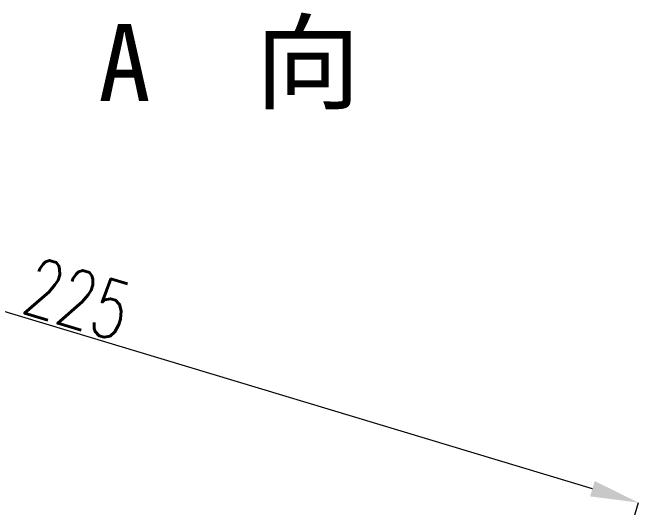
# Model space of a CAD drawing. Header units: millimetres. Extents: x 2063 to 4500, y 825 to 2548.
# Drawn here: x 4115.2 to 4245.3, y 1401.7 to 1504.5 of the extents above; entities that cross this region are included whole.
import ezdxf

# ---------------------------------------------------------------- set-up
doc = ezdxf.new("R2010")
doc.units = ezdxf.units.MM
for name, color, linetype, lineweight in [('AM_5', 3, 'Continuous', 25), ('文字', 7, 'Continuous', 13), ('标注', 3, 'Continuous', 13)]:
    doc.layers.add(name, color=color, linetype=linetype, lineweight=lineweight)
doc.styles.add('SLDTEXTSTYLE1', font='txt.shx', dxfattribs={"width": 0.7, "bigfont": 'gbcbig.shx'})
doc.styles.add('STYLE1', font='txt.shx', dxfattribs={"width": 0.8, "height": 3, "bigfont": 'hzdx.shx'})
doc.dimstyles.new('SLDDIMSTYLE12$0', dxfattribs={"dimtxt": 12, "dimasz": 10, "dimexe": 0, "dimexo": 0.0625, "dimgap": 0.875, "dimtad": 1, "dimdec": 1, "dimlfac": 1.8, "dimrnd": 1e-09, "dimzin": 12, "dimdsep": 46, "dimtxsty": 'SLDTEXTSTYLE1', "dimcen": 0.09, "dimdle": 8.16, "dimclrd": 3, "dimclre": 3, "dimadec": 0, "dimazin": 3, "dimtfac": 1, "dimtdec": 1, "dimtofl": 0, "dimtmove": 0, "dimatfit": 3, "dimfxl": 0, "dimfrac": 2, "dimtolj": 1, "dimlwd": 5, "dimlwe": 5, "dimarcsym": 0})
doc.dimstyles.new('SLDDIMSTYLE12$2', dxfattribs={"dimtxt": 12, "dimasz": 10, "dimexe": 0, "dimexo": 0.0625, "dimgap": 0.875, "dimtad": 1, "dimdec": 1, "dimlfac": 1.8, "dimrnd": 1e-09, "dimzin": 12, "dimdsep": 46, "dimtxsty": 'SLDTEXTSTYLE1', "dimcen": 0.09, "dimdle": 8.16, "dimclrd": 3, "dimclre": 3, "dimadec": 0, "dimazin": 3, "dimtfac": 1, "dimtdec": 1, "dimtofl": 0, "dimtmove": 0, "dimatfit": 3, "dimfxl": 0, "dimfrac": 2, "dimtolj": 1, "dimlwd": 5, "dimlwe": 5, "dimarcsym": 0})

# ---------------------------------------------------------------- blocks, each defined once
blk = doc.blocks.new('*D63')
at = {"layer": 'Defpoints', "color": 0, "transparency": 16777216}
for p in [(3923.55, 1435.28), (3945.75, 1353.48), (4227.81, 1343.64), (4227.81, 1343.64), (3946.2, 1196.87)]:
    blk.add_point(p, dxfattribs=at)
at = {"layer": '标注', "color": 3, "linetype": 'Continuous', "lineweight": 5, "transparency": 16777216}
blk.add_arc((4227.81, 1343.64), 282.23, 165.2686, 205.498, dxfattribs=at)
at = {"layer": '标注', "color": 3, "transparency": 16777216}
for points in [[(3953.26, 1415.86), (3956.46, 1414.96), (3957.57, 1425.03)], [(3974.56, 1222.89), (3971.58, 1221.4), (3977.53, 1213.2)]]:
    blk.add_solid(points, dxfattribs=at)
at = {"layer": '标注', "color": 0, "transparency": 16777216, "insert": (3952.78, 1316.67), "char_height": 10, "attachment_point": 5, "rotation": 275.601, "style": 'SLDTEXTSTYLE1'}
blk.add_mtext('\\A1;60%%D', dxfattribs=at)
blk = doc.blocks.new('*D64')
at = {"layer": 'AM_5', "color": 3, "lineweight": 5, "transparency": 16777216}
blk.add_line((3977.25, 1343.67), (3975.79, 1343.67), dxfattribs=at)
at = {"layer": 'AM_5', "color": 3, "linetype": 'Continuous', "lineweight": 5, "transparency": 16777216}
blk.add_arc((4227.71, 1343.67), 251.91, 165.5129, 177.7254, dxfattribs=at)
at = {"layer": 'AM_5', "color": 3, "transparency": 16777216}
for points in [[(3982.2, 1407.14), (3985.41, 1406.24), (3986.5, 1416.32)], [(3977.66, 1353.64), (3974.33, 1353.7), (3975.79, 1343.67)]]:
    blk.add_solid(points, dxfattribs=at)
at = {"layer": 'Defpoints', "color": 0, "transparency": 16777216}
for p in [(3923.55, 1435.28), (3980.57, 1392.49), (3977.31, 1343.67), (4227.81, 1343.64), (4230.96, 1343.67)]:
    blk.add_point(p, dxfattribs=at)
at = {"layer": 'AM_5', "color": 0, "transparency": 16777216, "insert": (3971.68, 1381.39), "char_height": 12, "attachment_point": 5, "rotation": 81.6192, "style": 'SLDTEXTSTYLE1'}
blk.add_mtext('\\A1;15%%D', dxfattribs=at)
blk = doc.blocks.new('*D48')
at = {"layer": 'AM_5', "color": 3, "linetype": 'Continuous', "lineweight": 5, "transparency": 16777216}
for p, q in [((3990.88, 1416.24), (4008.31, 1474.1)), ((4235.73, 1405.6), (4017.88, 1471.22))]:
    blk.add_line(p, q, dxfattribs=at)
at = {"layer": 'AM_5', "color": 3, "lineweight": 5, "transparency": 16777216}
blk.add_line((4227.55, 1343.76), (4245.31, 1402.72), dxfattribs=at)
at = {"layer": 'AM_5', "color": 3, "transparency": 16777216}
for points in [[(4018.36, 1472.81), (4017.4, 1469.62), (4008.31, 1474.1)], [(4236.21, 1407.2), (4235.25, 1404.01), (4245.31, 1402.72)]]:
    blk.add_solid(points, dxfattribs=at)
at = {"layer": 'Defpoints', "color": 0, "transparency": 16777216}
for p in [(4008.31, 1474.1), (3990.86, 1416.18), (4227.53, 1343.7)]:
    blk.add_point(p, dxfattribs=at)
at = {"layer": 'AM_5', "color": 0, "transparency": 16777216, "insert": (4128.79, 1444.99), "char_height": 12, "attachment_point": 5, "rotation": 343.2384, "style": 'SLDTEXTSTYLE1'}
blk.add_mtext('\\A1;225', dxfattribs=at)

msp = doc.modelspace()

# ---------------------------------------------------------------- texts
at = {"layer": '文字', "insert": (4160.297, 1493.231), "char_height": 16, "width": 240, "attachment_point": 5, "style": 'STYLE1'}
msp.add_mtext('\\pt176;{\\fSimSun|b0|i0|c134|p2;\\W1;A  向}', dxfattribs=at)

# ---------------------------------------------------------------- dimensions: what is measured, and where the dimension line sits
at = {"layer": 'AM_5'}
dim = msp.add_linear_dim(base=(4008.308, 1474.1), p1=(4227.532, 1343.698), p2=(3990.863, 1416.18), angle=163.23837, text='225', dimstyle='SLDDIMSTYLE12$0', override={"dimlfac": 1, "dimpost": ''}, dxfattribs=at)
dim.commit()
dim.dimension.update_dxf_attribs({"geometry": '*D48', "text_midpoint": (4128.791, 1444.992)})
dim = msp.add_angular_dim_2l(base=(3980.57, 1392.491), line1=((4227.813, 1343.64), (3923.545, 1435.281)), line2=((4230.961, 1343.671), (3977.31, 1343.671)), text='15%%D', dimstyle='SLDDIMSTYLE12$2', override={"dimlfac": 1, "dimpost": ''}, dxfattribs=at)
dim.commit()
dim.dimension.update_dxf_attribs({"geometry": '*D64', "text_midpoint": (3971.683, 1381.39)})
at = {"layer": '标注'}
dim = msp.add_angular_dim_2l(base=(3945.753, 1353.481), line1=((4227.813, 1343.64), (3923.545, 1435.281)), line2=((4227.813, 1343.64), (3946.2, 1196.865)), text='60%%D', dimstyle='SLDDIMSTYLE12$2', override={"dimtxt": 10, "dimadec": 3, "dimtdec": 3, "dimtzin": 0}, dxfattribs=at)
dim.commit()
dim.dimension.update_dxf_attribs({"geometry": '*D63', "text_midpoint": (3946.929, 1316.094), "dimtype": 162})

doc.saveas('drawing.dxf')
